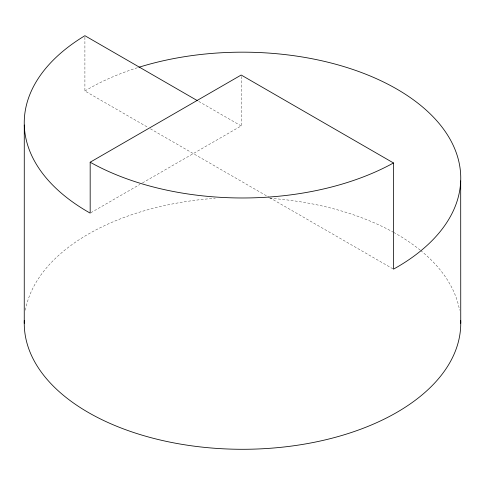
<?xml version="1.0" encoding="UTF-8"?>
<svg xmlns="http://www.w3.org/2000/svg" width="485" height="485" viewBox="0 0 485 485"><rect width="100%" height="100%" fill="white"/><g stroke="black" fill="none" stroke-linecap="round" stroke-linejoin="round"><path stroke-width="0.36" stroke-dasharray="2.42 1.82" d="M90.828 212.745L139.862 184.439M142.475 182.93L241.184 125.936L241.184 76.527M198.686 101.401L241.184 125.936M84.905 37.224L84.905 90.998L147.804 127.312M150.423 128.822L269.011 197.286M269.666 197.668L393.487 269.157M25.426 310.212A218.25 126.003 0 0 1 215.237 198.268M269.763 198.268A218.25 126.003 0 0 1 392.995 232.024M393.638 232.382A218.25 126.003 0 0 1 420.095 250.042M420.659 250.502A218.25 126.003 0 0 1 459.574 310.212M84.905 90.998A218.25 126.003 0 0 1 138.176 67.494"/><path stroke-width="0.73" d="M24.25 323.283L24.28 125.045M197.377 100.644L84.905 35.708A218.25 126.003 0 0 0 90.174 213.121L90.174 162.214L241.184 75.029L393.487 162.96L393.487 269.157L396.827 267.271A218.25 126.003 0 0 0 417.555 102.923A218.25 126.003 0 0 0 138.898 67.269M460.695 180.935L460.75 323.283M460.689 320.373A218.25 126.003 0 0 1 242.5 449.292A218.25 126.003 0 0 1 24.311 320.373M393.487 162.96A218.25 126.003 0 0 1 90.174 162.214"/></g></svg>
